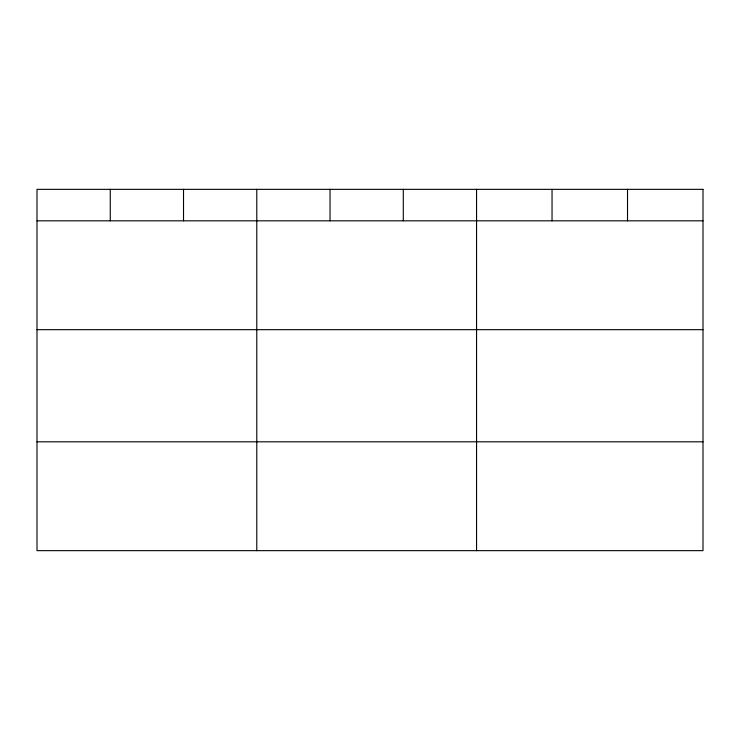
<?xml version="1.0" encoding="UTF-8"?>
<svg xmlns="http://www.w3.org/2000/svg" width="740" height="740" viewBox="0 0 740 740"><rect width="100%" height="100%" fill="white"/><g stroke="black" fill="none" stroke-linecap="round" stroke-linejoin="round"><path stroke-width="1.11" d="M37 220.825L703 220.825M37 329.67L703 329.67M37 441.808L703 441.808M627.52 189.347L627.52 220.825M552.04 189.347L552.04 220.825M476.56 189.347L476.56 550.653M403.3 189.347L403.3 220.825M330.04 189.347L330.04 220.825M256.78 189.347L256.78 550.653M183.52 189.347L183.52 220.825M110.26 189.347L110.26 220.825M703 189.347L37 189.347L37 550.653L703 550.653L703 189.347"/></g></svg>
